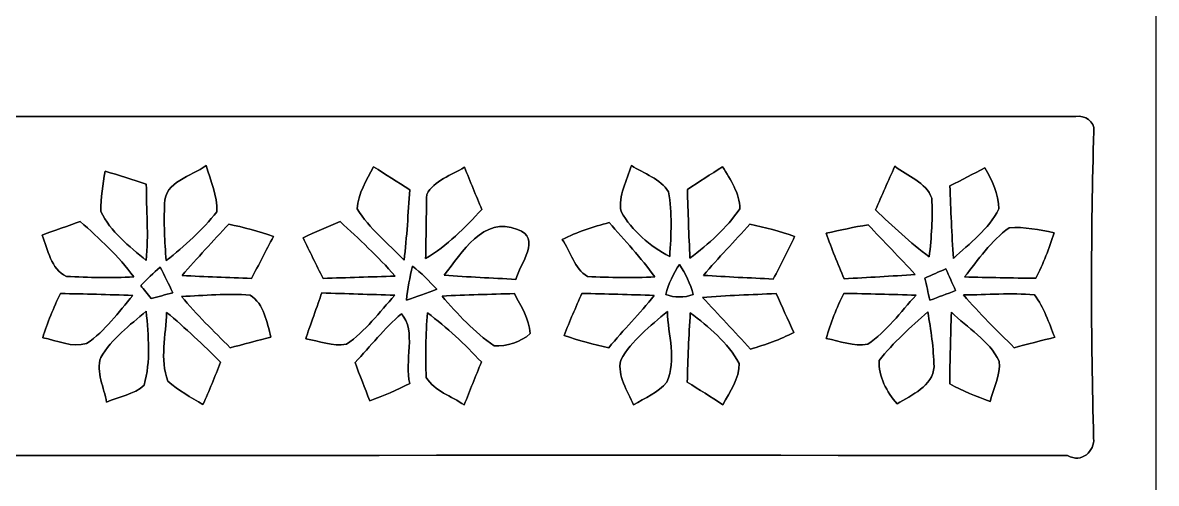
# Model space of a CAD drawing. Header units: centimetres. Extents: x -16.8 to 16.8, y -16.7 to 16.7.
# Drawn here: x 6.88 to 16.77, y -9.5 to -5.48 of the extents above; entities that cross this region are included whole.
import ezdxf

# ---------------------------------------------------------------- set-up
doc = ezdxf.new("R2010")
doc.units = ezdxf.units.CM
doc.header["$MEASUREMENT"] = 0
doc.layers.add('Layer 1', color=7, linetype='Continuous')

msp = doc.modelspace()

# ---------------------------------------------------------------- linework, layer by layer
at = {"layer": 'Layer 1', "color": 7}
for points, knots in [([(-16.77458, 16.66875), (-16.77458, 16.66875), (16.77458, 16.66875), (16.77458, 16.66875), (16.77458, 16.66875), (16.77458, 16.66875), (16.77458, -16.66875), (16.77458, -16.66875), (16.77458, -16.66875), (16.77458, -16.66875), (-16.77458, -16.66875), (-16.77458, -16.66875), (-16.77458, -16.66875), (-16.77458, -16.66875), (-16.77458, 16.66875), (-16.77458, 16.66875), (-16.77458, 16.66875), (-16.77458, 16.66875), (-16.77458, 16.66875), (-16.77458, 16.66875)], [0, 0, 0, 0, 0.1666667, 0.1666667, 0.1666667, 0.1666667, 0.3333333, 0.3333333, 0.3333333, 0.3333333, 0.5, 0.5, 0.5, 0.5, 0.6666667, 0.6666667, 0.6666667, 0.6666667, 1, 1, 1, 1]), ([(-16.06091, -6.30837), (-16.07361, -7.2898), (-16.07714, -8.27123), (-16.05774, -9.25266), (-16.05774, -9.25266), (-5.37175, -9.27029), (5.3146, -9.25618), (16.00024, -9.25971), (16.00024, -9.25971), (16.12406, -9.33309), (16.23766, -9.2202), (16.22707, -9.11049), (16.22707, -9.11049), (16.20273, -8.21549), (16.20273, -7.31979), (16.22884, -6.42479), (16.22884, -6.42479), (16.23766, -6.33765), (16.14911, -6.28615), (16.0715, -6.29708), (16.0715, -6.29708), (9.07415, -6.29708), (2.07645, -6.29708), (-4.92125, -6.29708), (-4.92125, -6.29708), (-8.63459, -6.30449), (-12.34793, -6.28191), (-16.06091, -6.30837)], [0, 0, 0, 0, 0.125, 0.125, 0.125, 0.125, 0.25, 0.25, 0.25, 0.25, 0.375, 0.375, 0.375, 0.375, 0.5, 0.5, 0.5, 0.5, 0.625, 0.625, 0.625, 0.625, 0.75, 0.75, 0.75, 0.75, 1, 1, 1, 1]), ([(8.11636, -7.06014), (8.11706, -6.86717), (8.34778, -6.81849), (8.48042, -6.72712), (8.48042, -6.72712), (8.51817, -6.85906), (8.57638, -6.99064), (8.57391, -7.13034), (8.57391, -7.13034), (8.44409, -7.28909), (8.29381, -7.43091), (8.13153, -7.55615), (8.13153, -7.55615), (8.11424, -7.3914), (8.11036, -7.22524), (8.11636, -7.06014)], [0, 0, 0, 0, 0.2, 0.2, 0.2, 0.2, 0.4, 0.4, 0.4, 0.4, 0.6, 0.6, 0.6, 0.6, 1, 1, 1, 1]), ([(12.192, -6.72606), (12.30171, -6.79697), (12.44424, -6.84213), (12.51656, -6.95537), (12.51656, -6.95537), (12.5476, -7.13952), (12.54019, -7.33284), (12.52643, -7.52016), (12.52643, -7.52016), (12.35181, -7.43479), (12.19906, -7.2965), (12.10134, -7.12893), (12.10134, -7.12893), (12.07523, -6.98994), (12.15319, -6.85624), (12.192, -6.72606)], [0, 0, 0, 0, 0.2, 0.2, 0.2, 0.2, 0.4, 0.4, 0.4, 0.4, 0.6, 0.6, 0.6, 0.6, 1, 1, 1, 1]), ([(7.59672, -6.77616), (7.71737, -6.80967), (7.83837, -6.84918), (7.95726, -6.88975), (7.95726, -6.88975), (7.9569, -7.11094), (7.97842, -7.3339), (7.95655, -7.55509), (7.95655, -7.55509), (7.80768, -7.43162), (7.64364, -7.30603), (7.56073, -7.12682), (7.56073, -7.12682), (7.55826, -7.00828), (7.57731, -6.89222), (7.59672, -6.77616)], [0, 0, 0, 0, 0.2, 0.2, 0.2, 0.2, 0.4, 0.4, 0.4, 0.4, 0.6, 0.6, 0.6, 0.6, 1, 1, 1, 1]), ([(9.7977, -7.10494), (9.80687, -6.97089), (9.87813, -6.852), (9.94163, -6.737), (9.94163, -6.737), (10.04605, -6.80367), (10.15118, -6.87035), (10.25631, -6.93737), (10.25631, -6.93737), (10.2429, -7.14269), (10.23232, -7.34942), (10.20727, -7.55438), (10.20727, -7.55438), (10.06934, -7.40657), (9.90424, -7.2771), (9.7977, -7.10494)], [0, 0, 0, 0, 0.2, 0.2, 0.2, 0.2, 0.4, 0.4, 0.4, 0.4, 0.6, 0.6, 0.6, 0.6, 1, 1, 1, 1]), ([(10.40483, -6.97971), (10.4708, -6.85412), (10.61967, -6.81073), (10.73432, -6.74158), (10.73432, -6.74158), (10.78512, -6.86435), (10.83522, -6.98782), (10.88566, -7.11094), (10.88566, -7.11094), (10.73679, -7.26863), (10.58545, -7.42985), (10.39566, -7.53851), (10.39566, -7.53851), (10.39812, -7.39881), (10.40271, -7.11941), (10.40483, -6.97971)], [0, 0, 0, 0, 0.2, 0.2, 0.2, 0.2, 0.4, 0.4, 0.4, 0.4, 0.6, 0.6, 0.6, 0.6, 1, 1, 1, 1]), ([(12.68095, -6.93491), (12.78255, -6.86894), (12.88486, -6.80297), (12.98716, -6.737), (12.98716, -6.737), (13.05701, -6.84883), (13.1378, -6.96736), (13.13886, -7.10459), (13.13886, -7.10459), (13.02244, -7.27322), (12.86651, -7.41221), (12.70282, -7.53463), (12.70282, -7.53463), (12.69365, -7.3346), (12.68624, -7.13458), (12.68095, -6.93491)], [0, 0, 0, 0, 0.2, 0.2, 0.2, 0.2, 0.4, 0.4, 0.4, 0.4, 0.6, 0.6, 0.6, 0.6, 1, 1, 1, 1]), ([(14.49176, -6.73276), (14.599, -6.82131), (14.76763, -6.86964), (14.81349, -7.01252), (14.81349, -7.01252), (14.8269, -7.18256), (14.80926, -7.35542), (14.79268, -7.5251), (14.79268, -7.5251), (14.62511, -7.40128), (14.47341, -7.2584), (14.32384, -7.11447), (14.32384, -7.11447), (14.37852, -6.98676), (14.43426, -6.85906), (14.49176, -6.73276)], [0, 0, 0, 0, 0.2, 0.2, 0.2, 0.2, 0.4, 0.4, 0.4, 0.4, 0.6, 0.6, 0.6, 0.6, 1, 1, 1, 1]), ([(14.9733, -6.90316), (15.07525, -6.85236), (15.17615, -6.79909), (15.27704, -6.74546), (15.27704, -6.74546), (15.34089, -6.85624), (15.39769, -6.97336), (15.39875, -7.106), (15.39875, -7.106), (15.31302, -7.28416), (15.14334, -7.40516), (15.00293, -7.53851), (15.00293, -7.53851), (14.98917, -7.32649), (14.98, -7.11482), (14.9733, -6.90316)], [0, 0, 0, 0, 0.2, 0.2, 0.2, 0.2, 0.4, 0.4, 0.4, 0.4, 0.6, 0.6, 0.6, 0.6, 1, 1, 1, 1]), ([(7.38082, -7.21572), (7.54697, -7.36494), (7.71772, -7.51522), (7.84719, -7.69973), (7.84719, -7.69973), (7.65034, -7.70819), (7.45455, -7.70643), (7.25911, -7.69479), (7.25911, -7.69479), (7.12258, -7.63058), (7.09789, -7.46054), (7.04885, -7.33354), (7.04885, -7.33354), (7.13211, -7.30391), (7.29791, -7.24535), (7.38082, -7.21572)], [0, 0, 0, 0, 0.2, 0.2, 0.2, 0.2, 0.4, 0.4, 0.4, 0.4, 0.6, 0.6, 0.6, 0.6, 1, 1, 1, 1]), ([(9.32603, -7.35683), (9.43292, -7.30885), (9.54052, -7.26299), (9.64812, -7.21536), (9.64812, -7.21536), (9.81428, -7.36776), (9.98008, -7.52228), (10.12966, -7.69197), (10.12966, -7.69197), (9.91941, -7.69973), (9.70986, -7.70643), (9.50031, -7.71278), (9.50031, -7.71278), (9.44033, -7.59389), (9.38212, -7.47642), (9.32603, -7.35683)], [0, 0, 0, 0, 0.2, 0.2, 0.2, 0.2, 0.4, 0.4, 0.4, 0.4, 0.6, 0.6, 0.6, 0.6, 1, 1, 1, 1]), ([(10.55829, -7.68562), (10.71316, -7.48806), (10.89695, -7.16245), (11.19717, -7.28662), (11.19717, -7.28662), (11.41554, -7.35259), (11.21763, -7.58896), (11.18341, -7.72089), (11.18341, -7.72089), (10.97421, -7.70961), (10.76607, -7.69973), (10.55829, -7.68562)], [0, 0, 0, 0, 0.25, 0.25, 0.25, 0.25, 0.5, 0.5, 0.5, 0.5, 1, 1, 1, 1]), ([(8.67622, -7.23829), (8.80745, -7.26616), (8.93904, -7.30038), (9.06604, -7.34589), (9.06604, -7.34589), (9.0043, -7.46972), (8.93904, -7.59143), (8.87448, -7.71349), (8.87448, -7.71349), (8.67198, -7.70537), (8.47055, -7.69832), (8.26946, -7.68703), (8.26946, -7.68703), (8.4014, -7.53392), (8.53969, -7.38717), (8.67622, -7.23829)], [0, 0, 0, 0, 0.2, 0.2, 0.2, 0.2, 0.4, 0.4, 0.4, 0.4, 0.6, 0.6, 0.6, 0.6, 1, 1, 1, 1]), ([(11.5884, -7.3727), (11.71787, -7.30638), (11.85651, -7.26193), (11.99727, -7.22524), (11.99727, -7.22524), (12.13238, -7.38152), (12.27631, -7.53181), (12.39767, -7.69973), (12.39767, -7.69973), (12.20082, -7.70819), (12.00467, -7.70678), (11.80959, -7.69585), (11.80959, -7.69585), (11.69035, -7.63094), (11.66319, -7.47536), (11.5884, -7.3727)], [0, 0, 0, 0, 0.2, 0.2, 0.2, 0.2, 0.4, 0.4, 0.4, 0.4, 0.6, 0.6, 0.6, 0.6, 1, 1, 1, 1]), ([(13.22705, -7.23829), (13.35864, -7.26652), (13.49022, -7.30074), (13.61722, -7.34589), (13.61722, -7.34589), (13.55831, -7.47183), (13.49304, -7.59389), (13.43096, -7.71807), (13.43096, -7.71807), (13.2267, -7.70819), (13.0235, -7.69937), (12.82065, -7.68632), (12.82065, -7.68632), (12.95224, -7.53357), (13.09088, -7.38717), (13.22705, -7.23829)], [0, 0, 0, 0, 0.2, 0.2, 0.2, 0.2, 0.4, 0.4, 0.4, 0.4, 0.6, 0.6, 0.6, 0.6, 1, 1, 1, 1]), ([(13.89345, -7.31732), (14.0148, -7.2898), (14.13545, -7.26511), (14.25822, -7.24394), (14.25822, -7.24394), (14.39439, -7.38928), (14.53444, -7.53181), (14.66991, -7.67821), (14.66991, -7.67821), (14.46283, -7.69373), (14.25575, -7.70467), (14.04937, -7.7156), (14.04937, -7.7156), (13.99258, -7.58402), (13.93825, -7.45243), (13.89345, -7.31732)], [0, 0, 0, 0, 0.2, 0.2, 0.2, 0.2, 0.4, 0.4, 0.4, 0.4, 0.6, 0.6, 0.6, 0.6, 1, 1, 1, 1]), ([(15.48871, -7.2704), (15.62171, -7.26052), (15.75329, -7.28662), (15.88241, -7.31414), (15.88241, -7.31414), (15.84113, -7.45102), (15.78716, -7.58402), (15.72366, -7.71208), (15.72366, -7.71208), (15.51481, -7.70819), (15.30738, -7.70502), (15.09995, -7.70008), (15.09995, -7.70008), (15.2206, -7.5498), (15.33137, -7.38434), (15.48871, -7.2704)], [0, 0, 0, 0, 0.2, 0.2, 0.2, 0.2, 0.4, 0.4, 0.4, 0.4, 0.6, 0.6, 0.6, 0.6, 1, 1, 1, 1]), ([(7.90822, -7.77346), (7.96396, -7.71984), (8.02005, -7.66657), (8.07685, -7.61436), (8.07685, -7.61436), (8.11636, -7.68738), (8.15305, -7.76252), (8.18762, -7.83872), (8.18762, -7.83872), (8.12447, -7.8553), (8.06168, -7.87259), (7.99888, -7.88952), (7.99888, -7.88952), (7.96854, -7.85036), (7.93821, -7.81191), (7.90822, -7.77346)], [0, 0, 0, 0, 0.2, 0.2, 0.2, 0.2, 0.4, 0.4, 0.4, 0.4, 0.6, 0.6, 0.6, 0.6, 1, 1, 1, 1]), ([(10.28206, -7.60483), (10.35685, -7.66692), (10.42705, -7.7343), (10.49196, -7.80697), (10.49196, -7.80697), (10.40553, -7.84225), (10.31769, -7.87365), (10.22879, -7.90187), (10.22879, -7.90187), (10.23832, -7.80168), (10.25666, -7.70255), (10.28206, -7.60483)], [0, 0, 0, 0, 0.25, 0.25, 0.25, 0.25, 0.5, 0.5, 0.5, 0.5, 1, 1, 1, 1]), ([(12.49186, -7.85424), (12.51338, -7.75864), (12.56101, -7.67256), (12.61181, -7.59001), (12.61181, -7.59001), (12.66225, -7.67256), (12.70988, -7.75864), (12.73175, -7.85424), (12.73175, -7.85424), (12.65379, -7.88211), (12.56912, -7.88211), (12.49186, -7.85424)], [0, 0, 0, 0, 0.25, 0.25, 0.25, 0.25, 0.5, 0.5, 0.5, 0.5, 1, 1, 1, 1]), ([(14.75493, -7.71031), (14.8149, -7.68279), (14.87558, -7.65563), (14.93696, -7.62952), (14.93696, -7.62952), (14.96554, -7.69232), (14.99376, -7.75511), (15.02198, -7.81861), (15.02198, -7.81861), (14.9479, -7.84825), (14.87311, -7.87612), (14.79832, -7.90293), (14.79832, -7.90293), (14.78245, -7.83872), (14.76834, -7.77416), (14.75493, -7.71031)], [0, 0, 0, 0, 0.2, 0.2, 0.2, 0.2, 0.4, 0.4, 0.4, 0.4, 0.6, 0.6, 0.6, 0.6, 1, 1, 1, 1]), ([(7.20796, -7.84472), (7.41786, -7.84895), (7.62811, -7.85354), (7.83872, -7.86165), (7.83872, -7.86165), (7.71207, -8.007), (7.60024, -8.17527), (7.43585, -8.28075), (7.43585, -8.28075), (7.30956, -8.32203), (7.17797, -8.25324), (7.05309, -8.23242), (7.05309, -8.23242), (7.0933, -8.09872), (7.14657, -7.9696), (7.20796, -7.84472)], [0, 0, 0, 0, 0.2, 0.2, 0.2, 0.2, 0.4, 0.4, 0.4, 0.4, 0.6, 0.6, 0.6, 0.6, 1, 1, 1, 1]), ([(8.26452, -7.87082), (8.46314, -7.86165), (8.66352, -7.84296), (8.86354, -7.85918), (8.86354, -7.85918), (8.98666, -7.93574), (9.00853, -8.0966), (9.04522, -8.22607), (9.04522, -8.22607), (8.95632, -8.24936), (8.77887, -8.29557), (8.68997, -8.31885), (8.68997, -8.31885), (8.54428, -8.1728), (8.39541, -8.02993), (8.26452, -7.87082)], [0, 0, 0, 0, 0.2, 0.2, 0.2, 0.2, 0.4, 0.4, 0.4, 0.4, 0.6, 0.6, 0.6, 0.6, 1, 1, 1, 1]), ([(9.48831, -7.84013), (9.70033, -7.84648), (9.91306, -7.85248), (10.12613, -7.86024), (10.12613, -7.86024), (9.99067, -8.00664), (9.87107, -8.17633), (9.70421, -8.28887), (9.70421, -8.28887), (9.58391, -8.30897), (9.46503, -8.2617), (9.34861, -8.23983), (9.34861, -8.23983), (9.38354, -8.13964), (9.45339, -7.93997), (9.48831, -7.84013)], [0, 0, 0, 0, 0.2, 0.2, 0.2, 0.2, 0.4, 0.4, 0.4, 0.4, 0.6, 0.6, 0.6, 0.6, 1, 1, 1, 1]), ([(10.53888, -7.86694), (10.74879, -7.85742), (10.9601, -7.85107), (11.17106, -7.84542), (11.17106, -7.84542), (11.22856, -7.9562), (11.30124, -8.06697), (11.30829, -8.19573), (11.30829, -8.19573), (11.22362, -8.27123), (11.10615, -8.30897), (10.99361, -8.30298), (10.99361, -8.30298), (10.82075, -8.18233), (10.67506, -8.0264), (10.53888, -7.86694)], [0, 0, 0, 0, 0.2, 0.2, 0.2, 0.2, 0.4, 0.4, 0.4, 0.4, 0.6, 0.6, 0.6, 0.6, 1, 1, 1, 1]), ([(11.75949, -7.84366), (11.9694, -7.8486), (12.18001, -7.85389), (12.39061, -7.86201), (12.39061, -7.86201), (12.26714, -8.02111), (12.12144, -8.16116), (11.9955, -8.31815), (11.9955, -8.31815), (11.86251, -8.28992), (11.73198, -8.25676), (11.60462, -8.21126), (11.60462, -8.21126), (11.65296, -8.08708), (11.70622, -7.96502), (11.75949, -7.84366)], [0, 0, 0, 0, 0.2, 0.2, 0.2, 0.2, 0.4, 0.4, 0.4, 0.4, 0.6, 0.6, 0.6, 0.6, 1, 1, 1, 1]), ([(12.81183, -7.87823), (13.02561, -7.86306), (13.24046, -7.85354), (13.45565, -7.84578), (13.45565, -7.84578), (13.50645, -7.95902), (13.55866, -8.07156), (13.60981, -8.18515), (13.60981, -8.18515), (13.48987, -8.24689), (13.36216, -8.29239), (13.23305, -8.33049), (13.23305, -8.33049), (13.09405, -8.17774), (12.95082, -8.02993), (12.81183, -7.87823)], [0, 0, 0, 0, 0.2, 0.2, 0.2, 0.2, 0.4, 0.4, 0.4, 0.4, 0.6, 0.6, 0.6, 0.6, 1, 1, 1, 1]), ([(14.04585, -7.84331), (14.25575, -7.84754), (14.46636, -7.85248), (14.67697, -7.85989), (14.67697, -7.85989), (14.5415, -8.00664), (14.42191, -8.17633), (14.25504, -8.28887), (14.25504, -8.28887), (14.13263, -8.30933), (14.01163, -8.26064), (13.89309, -8.23807), (13.89309, -8.23807), (13.93155, -8.10154), (13.98376, -7.97031), (14.04585, -7.84331)], [0, 0, 0, 0, 0.2, 0.2, 0.2, 0.2, 0.4, 0.4, 0.4, 0.4, 0.6, 0.6, 0.6, 0.6, 1, 1, 1, 1]), ([(15.09183, -7.85707), (15.2968, -7.85601), (15.50423, -7.83661), (15.7099, -7.85742), (15.7099, -7.85742), (15.79457, -7.96537), (15.83619, -8.10048), (15.8877, -8.22713), (15.8877, -8.22713), (15.79915, -8.24971), (15.62276, -8.29522), (15.53457, -8.31815), (15.53457, -8.31815), (15.38287, -8.16786), (15.22906, -8.0204), (15.09183, -7.85707)], [0, 0, 0, 0, 0.2, 0.2, 0.2, 0.2, 0.4, 0.4, 0.4, 0.4, 0.6, 0.6, 0.6, 0.6, 1, 1, 1, 1]), ([(7.55897, -8.40387), (7.65704, -8.24089), (7.81156, -8.12024), (7.9562, -7.99994), (7.9562, -7.99994), (7.9756, -8.21373), (7.99782, -8.43668), (7.93821, -8.64588), (7.93821, -8.64588), (7.8486, -8.72913), (7.71772, -8.74818), (7.61012, -8.79475), (7.61012, -8.79475), (7.58825, -8.6674), (7.51734, -8.53334), (7.55897, -8.40387)], [0, 0, 0, 0, 0.2, 0.2, 0.2, 0.2, 0.4, 0.4, 0.4, 0.4, 0.6, 0.6, 0.6, 0.6, 1, 1, 1, 1]), ([(8.134, -8.00947), (8.29769, -8.1467), (8.45432, -8.29381), (8.60531, -8.4455), (8.60531, -8.4455), (8.55698, -8.57038), (8.50724, -8.69491), (8.45044, -8.81627), (8.45044, -8.81627), (8.34743, -8.74959), (8.23454, -8.69491), (8.14634, -8.61025), (8.14634, -8.61025), (8.07191, -8.41975), (8.12871, -8.20808), (8.134, -8.00947)], [0, 0, 0, 0, 0.2, 0.2, 0.2, 0.2, 0.4, 0.4, 0.4, 0.4, 0.6, 0.6, 0.6, 0.6, 1, 1, 1, 1]), ([(10.41047, -8.01405), (10.58227, -8.13999), (10.73679, -8.28816), (10.88319, -8.44338), (10.88319, -8.44338), (10.83063, -8.56756), (10.78195, -8.6935), (10.73256, -8.81909), (10.73256, -8.81909), (10.62143, -8.74148), (10.47432, -8.69774), (10.40059, -8.5792), (10.40059, -8.5792), (10.39354, -8.39011), (10.39707, -8.20208), (10.41047, -8.01405)], [0, 0, 0, 0, 0.2, 0.2, 0.2, 0.2, 0.4, 0.4, 0.4, 0.4, 0.6, 0.6, 0.6, 0.6, 1, 1, 1, 1]), ([(12.09851, -8.42751), (12.19376, -8.25359), (12.3571, -8.12906), (12.50597, -8.00241), (12.50597, -8.00241), (12.51162, -8.20491), (12.58958, -8.42645), (12.50033, -8.61871), (12.50033, -8.61871), (12.42695, -8.71185), (12.30877, -8.75594), (12.2114, -8.81909), (12.2114, -8.81909), (12.15778, -8.69632), (12.06782, -8.56615), (12.09851, -8.42751)], [0, 0, 0, 0, 0.2, 0.2, 0.2, 0.2, 0.4, 0.4, 0.4, 0.4, 0.6, 0.6, 0.6, 0.6, 1, 1, 1, 1]), ([(12.70635, -8.01264), (12.86863, -8.13611), (13.03302, -8.27476), (13.13286, -8.45538), (13.13286, -8.45538), (13.13462, -8.58873), (13.05172, -8.70409), (12.98963, -8.81662), (12.98963, -8.81662), (12.88768, -8.74854), (12.78361, -8.68398), (12.67919, -8.62048), (12.67919, -8.62048), (12.68554, -8.41728), (12.69294, -8.21478), (12.70635, -8.01264)], [0, 0, 0, 0, 0.2, 0.2, 0.2, 0.2, 0.4, 0.4, 0.4, 0.4, 0.6, 0.6, 0.6, 0.6, 1, 1, 1, 1]), ([(14.35382, -8.42892), (14.48117, -8.2744), (14.62864, -8.13752), (14.77962, -8.00594), (14.77962, -8.00594), (14.8082, -8.16398), (14.82972, -8.32273), (14.83395, -8.48466), (14.83395, -8.48466), (14.82478, -8.65752), (14.6364, -8.72949), (14.51116, -8.80992), (14.51116, -8.80992), (14.42014, -8.7062), (14.35029, -8.56897), (14.35382, -8.42892)], [0, 0, 0, 0, 0.2, 0.2, 0.2, 0.2, 0.4, 0.4, 0.4, 0.4, 0.6, 0.6, 0.6, 0.6, 1, 1, 1, 1]), ([(14.98529, -8.00806), (15.12605, -8.14529), (15.31549, -8.25465), (15.40334, -8.43668), (15.40334, -8.43668), (15.41357, -8.55768), (15.35254, -8.67269), (15.32326, -8.78805), (15.32326, -8.78805), (15.20155, -8.74642), (15.08407, -8.69421), (14.97048, -8.63494), (14.97048, -8.63494), (14.97401, -8.42539), (14.97824, -8.21655), (14.98529, -8.00806)], [0, 0, 0, 0, 0.2, 0.2, 0.2, 0.2, 0.4, 0.4, 0.4, 0.4, 0.6, 0.6, 0.6, 0.6, 1, 1, 1, 1]), ([(9.779, -8.44762), (9.91411, -8.30615), (10.03547, -8.15022), (10.18364, -8.02146), (10.18364, -8.02146), (10.32087, -8.16716), (10.2041, -8.44621), (10.25842, -8.63071), (10.25842, -8.63071), (10.14377, -8.68645), (10.02771, -8.73936), (9.90847, -8.78381), (9.90847, -8.78381), (9.86472, -8.67163), (9.82098, -8.5598), (9.779, -8.44762)], [0, 0, 0, 0, 0.2, 0.2, 0.2, 0.2, 0.4, 0.4, 0.4, 0.4, 0.6, 0.6, 0.6, 0.6, 1, 1, 1, 1])]:
    msp.add_open_spline(points, degree=3, knots=knots, dxfattribs=at)
at = {"layer": 'Layer 1', "color": 250}
for points, knots in [([(-16.06091, -6.30837), (-12.34793, -6.28191), (-8.63459, -6.30449), (-4.92125, -6.29708), (-4.92125, -6.29708), (2.07645, -6.29708), (9.07415, -6.29708), (16.0715, -6.29708), (16.0715, -6.29708), (16.14911, -6.28615), (16.23766, -6.33765), (16.22884, -6.42479), (16.22884, -6.42479), (16.20273, -7.31979), (16.20273, -8.21549), (16.22707, -9.11049), (16.22707, -9.11049), (16.23766, -9.2202), (16.12406, -9.33309), (16.00024, -9.25971), (16.00024, -9.25971), (5.3146, -9.25618), (-5.37175, -9.27029), (-16.05774, -9.25266), (-16.05774, -9.25266), (-16.07714, -8.27123), (-16.07361, -7.2898), (-16.06091, -6.30837), (-16.06091, -6.30837), (-16.06091, -6.30837), (-16.06091, -6.30837), (-16.06091, -6.30837)], [0, 0, 0, 0, 0.1111111, 0.1111111, 0.1111111, 0.1111111, 0.2222222, 0.2222222, 0.2222222, 0.2222222, 0.3333333, 0.3333333, 0.3333333, 0.3333333, 0.4444444, 0.4444444, 0.4444444, 0.4444444, 0.5555556, 0.5555556, 0.5555556, 0.5555556, 0.6666667, 0.6666667, 0.6666667, 0.6666667, 0.7777778, 0.7777778, 0.7777778, 0.7777778, 1, 1, 1, 1]), ([(8.11636, -7.06014), (8.11036, -7.22524), (8.11424, -7.3914), (8.13153, -7.55615), (8.13153, -7.55615), (8.29381, -7.43091), (8.44409, -7.28909), (8.57391, -7.13034), (8.57391, -7.13034), (8.57638, -6.99064), (8.51817, -6.85906), (8.48042, -6.72712), (8.48042, -6.72712), (8.34778, -6.81849), (8.11706, -6.86717), (8.11636, -7.06014), (8.11636, -7.06014), (8.11636, -7.06014), (8.11636, -7.06014), (8.11636, -7.06014)], [0, 0, 0, 0, 0.1666667, 0.1666667, 0.1666667, 0.1666667, 0.3333333, 0.3333333, 0.3333333, 0.3333333, 0.5, 0.5, 0.5, 0.5, 0.6666667, 0.6666667, 0.6666667, 0.6666667, 1, 1, 1, 1]), ([(12.192, -6.72606), (12.15319, -6.85624), (12.07523, -6.98994), (12.10134, -7.12893), (12.10134, -7.12893), (12.19906, -7.2965), (12.35181, -7.43479), (12.52643, -7.52016), (12.52643, -7.52016), (12.54019, -7.33284), (12.5476, -7.13952), (12.51656, -6.95537), (12.51656, -6.95537), (12.44424, -6.84213), (12.30171, -6.79697), (12.192, -6.72606), (12.192, -6.72606), (12.192, -6.72606), (12.192, -6.72606), (12.192, -6.72606)], [0, 0, 0, 0, 0.1666667, 0.1666667, 0.1666667, 0.1666667, 0.3333333, 0.3333333, 0.3333333, 0.3333333, 0.5, 0.5, 0.5, 0.5, 0.6666667, 0.6666667, 0.6666667, 0.6666667, 1, 1, 1, 1]), ([(7.59672, -6.77616), (7.57731, -6.89222), (7.55826, -7.00828), (7.56073, -7.12682), (7.56073, -7.12682), (7.64364, -7.30603), (7.80768, -7.43162), (7.95655, -7.55509), (7.95655, -7.55509), (7.97842, -7.3339), (7.9569, -7.11094), (7.95726, -6.88975), (7.95726, -6.88975), (7.83837, -6.84918), (7.71737, -6.80967), (7.59672, -6.77616), (7.59672, -6.77616), (7.59672, -6.77616), (7.59672, -6.77616), (7.59672, -6.77616)], [0, 0, 0, 0, 0.1666667, 0.1666667, 0.1666667, 0.1666667, 0.3333333, 0.3333333, 0.3333333, 0.3333333, 0.5, 0.5, 0.5, 0.5, 0.6666667, 0.6666667, 0.6666667, 0.6666667, 1, 1, 1, 1]), ([(9.7977, -7.10494), (9.90424, -7.2771), (10.06934, -7.40657), (10.20727, -7.55438), (10.20727, -7.55438), (10.23232, -7.34942), (10.2429, -7.14269), (10.25631, -6.93737), (10.25631, -6.93737), (10.15118, -6.87035), (10.04605, -6.80367), (9.94163, -6.737), (9.94163, -6.737), (9.87813, -6.852), (9.80687, -6.97089), (9.7977, -7.10494), (9.7977, -7.10494), (9.7977, -7.10494), (9.7977, -7.10494), (9.7977, -7.10494)], [0, 0, 0, 0, 0.1666667, 0.1666667, 0.1666667, 0.1666667, 0.3333333, 0.3333333, 0.3333333, 0.3333333, 0.5, 0.5, 0.5, 0.5, 0.6666667, 0.6666667, 0.6666667, 0.6666667, 1, 1, 1, 1]), ([(10.40483, -6.97971), (10.40271, -7.11941), (10.39812, -7.39881), (10.39566, -7.53851), (10.39566, -7.53851), (10.58545, -7.42985), (10.73679, -7.26863), (10.88566, -7.11094), (10.88566, -7.11094), (10.83522, -6.98782), (10.78512, -6.86435), (10.73432, -6.74158), (10.73432, -6.74158), (10.61967, -6.81073), (10.4708, -6.85412), (10.40483, -6.97971), (10.40483, -6.97971), (10.40483, -6.97971), (10.40483, -6.97971), (10.40483, -6.97971)], [0, 0, 0, 0, 0.1666667, 0.1666667, 0.1666667, 0.1666667, 0.3333333, 0.3333333, 0.3333333, 0.3333333, 0.5, 0.5, 0.5, 0.5, 0.6666667, 0.6666667, 0.6666667, 0.6666667, 1, 1, 1, 1]), ([(12.68095, -6.93491), (12.68624, -7.13458), (12.69365, -7.3346), (12.70282, -7.53463), (12.70282, -7.53463), (12.86651, -7.41221), (13.02244, -7.27322), (13.13886, -7.10459), (13.13886, -7.10459), (13.1378, -6.96736), (13.05701, -6.84883), (12.98716, -6.737), (12.98716, -6.737), (12.88486, -6.80297), (12.78255, -6.86894), (12.68095, -6.93491), (12.68095, -6.93491), (12.68095, -6.93491), (12.68095, -6.93491), (12.68095, -6.93491)], [0, 0, 0, 0, 0.1666667, 0.1666667, 0.1666667, 0.1666667, 0.3333333, 0.3333333, 0.3333333, 0.3333333, 0.5, 0.5, 0.5, 0.5, 0.6666667, 0.6666667, 0.6666667, 0.6666667, 1, 1, 1, 1]), ([(14.49176, -6.73276), (14.43426, -6.85906), (14.37852, -6.98676), (14.32384, -7.11447), (14.32384, -7.11447), (14.47341, -7.2584), (14.62511, -7.40128), (14.79268, -7.5251), (14.79268, -7.5251), (14.80926, -7.35542), (14.8269, -7.18256), (14.81349, -7.01252), (14.81349, -7.01252), (14.76763, -6.86964), (14.599, -6.82131), (14.49176, -6.73276), (14.49176, -6.73276), (14.49176, -6.73276), (14.49176, -6.73276), (14.49176, -6.73276)], [0, 0, 0, 0, 0.1666667, 0.1666667, 0.1666667, 0.1666667, 0.3333333, 0.3333333, 0.3333333, 0.3333333, 0.5, 0.5, 0.5, 0.5, 0.6666667, 0.6666667, 0.6666667, 0.6666667, 1, 1, 1, 1]), ([(14.9733, -6.90316), (14.98, -7.11482), (14.98917, -7.32649), (15.00293, -7.53851), (15.00293, -7.53851), (15.14334, -7.40516), (15.31302, -7.28416), (15.39875, -7.106), (15.39875, -7.106), (15.39769, -6.97336), (15.34089, -6.85624), (15.27704, -6.74546), (15.27704, -6.74546), (15.17615, -6.79909), (15.07525, -6.85236), (14.9733, -6.90316), (14.9733, -6.90316), (14.9733, -6.90316), (14.9733, -6.90316), (14.9733, -6.90316)], [0, 0, 0, 0, 0.1666667, 0.1666667, 0.1666667, 0.1666667, 0.3333333, 0.3333333, 0.3333333, 0.3333333, 0.5, 0.5, 0.5, 0.5, 0.6666667, 0.6666667, 0.6666667, 0.6666667, 1, 1, 1, 1]), ([(7.38082, -7.21572), (7.29791, -7.24535), (7.13211, -7.30391), (7.04885, -7.33354), (7.04885, -7.33354), (7.09789, -7.46054), (7.12258, -7.63058), (7.25911, -7.69479), (7.25911, -7.69479), (7.45455, -7.70643), (7.65034, -7.70819), (7.84719, -7.69973), (7.84719, -7.69973), (7.71772, -7.51522), (7.54697, -7.36494), (7.38082, -7.21572), (7.38082, -7.21572), (7.38082, -7.21572), (7.38082, -7.21572), (7.38082, -7.21572)], [0, 0, 0, 0, 0.1666667, 0.1666667, 0.1666667, 0.1666667, 0.3333333, 0.3333333, 0.3333333, 0.3333333, 0.5, 0.5, 0.5, 0.5, 0.6666667, 0.6666667, 0.6666667, 0.6666667, 1, 1, 1, 1]), ([(9.32603, -7.35683), (9.38212, -7.47642), (9.44033, -7.59389), (9.50031, -7.71278), (9.50031, -7.71278), (9.70986, -7.70643), (9.91941, -7.69973), (10.12966, -7.69197), (10.12966, -7.69197), (9.98008, -7.52228), (9.81428, -7.36776), (9.64812, -7.21536), (9.64812, -7.21536), (9.54052, -7.26299), (9.43292, -7.30885), (9.32603, -7.35683), (9.32603, -7.35683), (9.32603, -7.35683), (9.32603, -7.35683), (9.32603, -7.35683)], [0, 0, 0, 0, 0.1666667, 0.1666667, 0.1666667, 0.1666667, 0.3333333, 0.3333333, 0.3333333, 0.3333333, 0.5, 0.5, 0.5, 0.5, 0.6666667, 0.6666667, 0.6666667, 0.6666667, 1, 1, 1, 1]), ([(10.55829, -7.68562), (10.76607, -7.69973), (10.97421, -7.70961), (11.18341, -7.72089), (11.18341, -7.72089), (11.21763, -7.58896), (11.41554, -7.35259), (11.19717, -7.28662), (11.19717, -7.28662), (10.89695, -7.16245), (10.71316, -7.48806), (10.55829, -7.68562), (10.55829, -7.68562), (10.55829, -7.68562), (10.55829, -7.68562), (10.55829, -7.68562)], [0, 0, 0, 0, 0.2, 0.2, 0.2, 0.2, 0.4, 0.4, 0.4, 0.4, 0.6, 0.6, 0.6, 0.6, 1, 1, 1, 1]), ([(8.67622, -7.23829), (8.53969, -7.38717), (8.4014, -7.53392), (8.26946, -7.68703), (8.26946, -7.68703), (8.47055, -7.69832), (8.67198, -7.70537), (8.87448, -7.71349), (8.87448, -7.71349), (8.93904, -7.59143), (9.0043, -7.46972), (9.06604, -7.34589), (9.06604, -7.34589), (8.93904, -7.30038), (8.80745, -7.26616), (8.67622, -7.23829), (8.67622, -7.23829), (8.67622, -7.23829), (8.67622, -7.23829), (8.67622, -7.23829)], [0, 0, 0, 0, 0.1666667, 0.1666667, 0.1666667, 0.1666667, 0.3333333, 0.3333333, 0.3333333, 0.3333333, 0.5, 0.5, 0.5, 0.5, 0.6666667, 0.6666667, 0.6666667, 0.6666667, 1, 1, 1, 1]), ([(11.5884, -7.3727), (11.66319, -7.47536), (11.69035, -7.63094), (11.80959, -7.69585), (11.80959, -7.69585), (12.00467, -7.70678), (12.20082, -7.70819), (12.39767, -7.69973), (12.39767, -7.69973), (12.27631, -7.53181), (12.13238, -7.38152), (11.99727, -7.22524), (11.99727, -7.22524), (11.85651, -7.26193), (11.71787, -7.30638), (11.5884, -7.3727), (11.5884, -7.3727), (11.5884, -7.3727), (11.5884, -7.3727), (11.5884, -7.3727)], [0, 0, 0, 0, 0.1666667, 0.1666667, 0.1666667, 0.1666667, 0.3333333, 0.3333333, 0.3333333, 0.3333333, 0.5, 0.5, 0.5, 0.5, 0.6666667, 0.6666667, 0.6666667, 0.6666667, 1, 1, 1, 1]), ([(13.22705, -7.23829), (13.09088, -7.38717), (12.95224, -7.53357), (12.82065, -7.68632), (12.82065, -7.68632), (13.0235, -7.69937), (13.2267, -7.70819), (13.43096, -7.71807), (13.43096, -7.71807), (13.49304, -7.59389), (13.55831, -7.47183), (13.61722, -7.34589), (13.61722, -7.34589), (13.49022, -7.30074), (13.35864, -7.26652), (13.22705, -7.23829), (13.22705, -7.23829), (13.22705, -7.23829), (13.22705, -7.23829), (13.22705, -7.23829)], [0, 0, 0, 0, 0.1666667, 0.1666667, 0.1666667, 0.1666667, 0.3333333, 0.3333333, 0.3333333, 0.3333333, 0.5, 0.5, 0.5, 0.5, 0.6666667, 0.6666667, 0.6666667, 0.6666667, 1, 1, 1, 1]), ([(13.89345, -7.31732), (13.93825, -7.45243), (13.99258, -7.58402), (14.04937, -7.7156), (14.04937, -7.7156), (14.25575, -7.70467), (14.46283, -7.69373), (14.66991, -7.67821), (14.66991, -7.67821), (14.53444, -7.53181), (14.39439, -7.38928), (14.25822, -7.24394), (14.25822, -7.24394), (14.13545, -7.26511), (14.0148, -7.2898), (13.89345, -7.31732), (13.89345, -7.31732), (13.89345, -7.31732), (13.89345, -7.31732), (13.89345, -7.31732)], [0, 0, 0, 0, 0.1666667, 0.1666667, 0.1666667, 0.1666667, 0.3333333, 0.3333333, 0.3333333, 0.3333333, 0.5, 0.5, 0.5, 0.5, 0.6666667, 0.6666667, 0.6666667, 0.6666667, 1, 1, 1, 1]), ([(15.48871, -7.2704), (15.33137, -7.38434), (15.2206, -7.5498), (15.09995, -7.70008), (15.09995, -7.70008), (15.30738, -7.70502), (15.51481, -7.70819), (15.72366, -7.71208), (15.72366, -7.71208), (15.78716, -7.58402), (15.84113, -7.45102), (15.88241, -7.31414), (15.88241, -7.31414), (15.75329, -7.28662), (15.62171, -7.26052), (15.48871, -7.2704), (15.48871, -7.2704), (15.48871, -7.2704), (15.48871, -7.2704), (15.48871, -7.2704)], [0, 0, 0, 0, 0.1666667, 0.1666667, 0.1666667, 0.1666667, 0.3333333, 0.3333333, 0.3333333, 0.3333333, 0.5, 0.5, 0.5, 0.5, 0.6666667, 0.6666667, 0.6666667, 0.6666667, 1, 1, 1, 1]), ([(7.90822, -7.77346), (7.93821, -7.81191), (7.96854, -7.85036), (7.99888, -7.88952), (7.99888, -7.88952), (8.06168, -7.87259), (8.12447, -7.8553), (8.18762, -7.83872), (8.18762, -7.83872), (8.15305, -7.76252), (8.11636, -7.68738), (8.07685, -7.61436), (8.07685, -7.61436), (8.02005, -7.66657), (7.96396, -7.71984), (7.90822, -7.77346), (7.90822, -7.77346), (7.90822, -7.77346), (7.90822, -7.77346), (7.90822, -7.77346)], [0, 0, 0, 0, 0.1666667, 0.1666667, 0.1666667, 0.1666667, 0.3333333, 0.3333333, 0.3333333, 0.3333333, 0.5, 0.5, 0.5, 0.5, 0.6666667, 0.6666667, 0.6666667, 0.6666667, 1, 1, 1, 1]), ([(10.28206, -7.60483), (10.25666, -7.70255), (10.23832, -7.80168), (10.22879, -7.90187), (10.22879, -7.90187), (10.31769, -7.87365), (10.40553, -7.84225), (10.49196, -7.80697), (10.49196, -7.80697), (10.42705, -7.7343), (10.35685, -7.66692), (10.28206, -7.60483), (10.28206, -7.60483), (10.28206, -7.60483), (10.28206, -7.60483), (10.28206, -7.60483)], [0, 0, 0, 0, 0.2, 0.2, 0.2, 0.2, 0.4, 0.4, 0.4, 0.4, 0.6, 0.6, 0.6, 0.6, 1, 1, 1, 1]), ([(12.49186, -7.85424), (12.56912, -7.88211), (12.65379, -7.88211), (12.73175, -7.85424), (12.73175, -7.85424), (12.70988, -7.75864), (12.66225, -7.67256), (12.61181, -7.59001), (12.61181, -7.59001), (12.56101, -7.67256), (12.51338, -7.75864), (12.49186, -7.85424), (12.49186, -7.85424), (12.49186, -7.85424), (12.49186, -7.85424), (12.49186, -7.85424)], [0, 0, 0, 0, 0.2, 0.2, 0.2, 0.2, 0.4, 0.4, 0.4, 0.4, 0.6, 0.6, 0.6, 0.6, 1, 1, 1, 1]), ([(14.75493, -7.71031), (14.76834, -7.77416), (14.78245, -7.83872), (14.79832, -7.90293), (14.79832, -7.90293), (14.87311, -7.87612), (14.9479, -7.84825), (15.02198, -7.81861), (15.02198, -7.81861), (14.99376, -7.75511), (14.96554, -7.69232), (14.93696, -7.62952), (14.93696, -7.62952), (14.87558, -7.65563), (14.8149, -7.68279), (14.75493, -7.71031), (14.75493, -7.71031), (14.75493, -7.71031), (14.75493, -7.71031), (14.75493, -7.71031)], [0, 0, 0, 0, 0.1666667, 0.1666667, 0.1666667, 0.1666667, 0.3333333, 0.3333333, 0.3333333, 0.3333333, 0.5, 0.5, 0.5, 0.5, 0.6666667, 0.6666667, 0.6666667, 0.6666667, 1, 1, 1, 1]), ([(7.20796, -7.84472), (7.14657, -7.9696), (7.0933, -8.09872), (7.05309, -8.23242), (7.05309, -8.23242), (7.17797, -8.25324), (7.30956, -8.32203), (7.43585, -8.28075), (7.43585, -8.28075), (7.60024, -8.17527), (7.71207, -8.007), (7.83872, -7.86165), (7.83872, -7.86165), (7.62811, -7.85354), (7.41786, -7.84895), (7.20796, -7.84472), (7.20796, -7.84472), (7.20796, -7.84472), (7.20796, -7.84472), (7.20796, -7.84472)], [0, 0, 0, 0, 0.1666667, 0.1666667, 0.1666667, 0.1666667, 0.3333333, 0.3333333, 0.3333333, 0.3333333, 0.5, 0.5, 0.5, 0.5, 0.6666667, 0.6666667, 0.6666667, 0.6666667, 1, 1, 1, 1]), ([(8.26452, -7.87082), (8.39541, -8.02993), (8.54428, -8.1728), (8.68997, -8.31885), (8.68997, -8.31885), (8.77887, -8.29557), (8.95632, -8.24936), (9.04522, -8.22607), (9.04522, -8.22607), (9.00853, -8.0966), (8.98666, -7.93574), (8.86354, -7.85918), (8.86354, -7.85918), (8.66352, -7.84296), (8.46314, -7.86165), (8.26452, -7.87082), (8.26452, -7.87082), (8.26452, -7.87082), (8.26452, -7.87082), (8.26452, -7.87082)], [0, 0, 0, 0, 0.1666667, 0.1666667, 0.1666667, 0.1666667, 0.3333333, 0.3333333, 0.3333333, 0.3333333, 0.5, 0.5, 0.5, 0.5, 0.6666667, 0.6666667, 0.6666667, 0.6666667, 1, 1, 1, 1]), ([(9.48831, -7.84013), (9.45339, -7.93997), (9.38354, -8.13964), (9.34861, -8.23983), (9.34861, -8.23983), (9.46503, -8.2617), (9.58391, -8.30897), (9.70421, -8.28887), (9.70421, -8.28887), (9.87107, -8.17633), (9.99067, -8.00664), (10.12613, -7.86024), (10.12613, -7.86024), (9.91306, -7.85248), (9.70033, -7.84648), (9.48831, -7.84013), (9.48831, -7.84013), (9.48831, -7.84013), (9.48831, -7.84013), (9.48831, -7.84013)], [0, 0, 0, 0, 0.1666667, 0.1666667, 0.1666667, 0.1666667, 0.3333333, 0.3333333, 0.3333333, 0.3333333, 0.5, 0.5, 0.5, 0.5, 0.6666667, 0.6666667, 0.6666667, 0.6666667, 1, 1, 1, 1]), ([(10.53888, -7.86694), (10.67506, -8.0264), (10.82075, -8.18233), (10.99361, -8.30298), (10.99361, -8.30298), (11.10615, -8.30897), (11.22362, -8.27123), (11.30829, -8.19573), (11.30829, -8.19573), (11.30124, -8.06697), (11.22856, -7.9562), (11.17106, -7.84542), (11.17106, -7.84542), (10.9601, -7.85107), (10.74879, -7.85742), (10.53888, -7.86694), (10.53888, -7.86694), (10.53888, -7.86694), (10.53888, -7.86694), (10.53888, -7.86694)], [0, 0, 0, 0, 0.1666667, 0.1666667, 0.1666667, 0.1666667, 0.3333333, 0.3333333, 0.3333333, 0.3333333, 0.5, 0.5, 0.5, 0.5, 0.6666667, 0.6666667, 0.6666667, 0.6666667, 1, 1, 1, 1]), ([(11.75949, -7.84366), (11.70622, -7.96502), (11.65296, -8.08708), (11.60462, -8.21126), (11.60462, -8.21126), (11.73198, -8.25676), (11.86251, -8.28992), (11.9955, -8.31815), (11.9955, -8.31815), (12.12144, -8.16116), (12.26714, -8.02111), (12.39061, -7.86201), (12.39061, -7.86201), (12.18001, -7.85389), (11.9694, -7.8486), (11.75949, -7.84366), (11.75949, -7.84366), (11.75949, -7.84366), (11.75949, -7.84366), (11.75949, -7.84366)], [0, 0, 0, 0, 0.1666667, 0.1666667, 0.1666667, 0.1666667, 0.3333333, 0.3333333, 0.3333333, 0.3333333, 0.5, 0.5, 0.5, 0.5, 0.6666667, 0.6666667, 0.6666667, 0.6666667, 1, 1, 1, 1]), ([(12.81183, -7.87823), (12.95082, -8.02993), (13.09405, -8.17774), (13.23305, -8.33049), (13.23305, -8.33049), (13.36216, -8.29239), (13.48987, -8.24689), (13.60981, -8.18515), (13.60981, -8.18515), (13.55866, -8.07156), (13.50645, -7.95902), (13.45565, -7.84578), (13.45565, -7.84578), (13.24046, -7.85354), (13.02561, -7.86306), (12.81183, -7.87823), (12.81183, -7.87823), (12.81183, -7.87823), (12.81183, -7.87823), (12.81183, -7.87823)], [0, 0, 0, 0, 0.1666667, 0.1666667, 0.1666667, 0.1666667, 0.3333333, 0.3333333, 0.3333333, 0.3333333, 0.5, 0.5, 0.5, 0.5, 0.6666667, 0.6666667, 0.6666667, 0.6666667, 1, 1, 1, 1]), ([(14.04585, -7.84331), (13.98376, -7.97031), (13.93155, -8.10154), (13.89309, -8.23807), (13.89309, -8.23807), (14.01163, -8.26064), (14.13263, -8.30933), (14.25504, -8.28887), (14.25504, -8.28887), (14.42191, -8.17633), (14.5415, -8.00664), (14.67697, -7.85989), (14.67697, -7.85989), (14.46636, -7.85248), (14.25575, -7.84754), (14.04585, -7.84331), (14.04585, -7.84331), (14.04585, -7.84331), (14.04585, -7.84331), (14.04585, -7.84331)], [0, 0, 0, 0, 0.1666667, 0.1666667, 0.1666667, 0.1666667, 0.3333333, 0.3333333, 0.3333333, 0.3333333, 0.5, 0.5, 0.5, 0.5, 0.6666667, 0.6666667, 0.6666667, 0.6666667, 1, 1, 1, 1]), ([(15.09183, -7.85707), (15.22906, -8.0204), (15.38287, -8.16786), (15.53457, -8.31815), (15.53457, -8.31815), (15.62276, -8.29522), (15.79915, -8.24971), (15.8877, -8.22713), (15.8877, -8.22713), (15.83619, -8.10048), (15.79457, -7.96537), (15.7099, -7.85742), (15.7099, -7.85742), (15.50423, -7.83661), (15.2968, -7.85601), (15.09183, -7.85707), (15.09183, -7.85707), (15.09183, -7.85707), (15.09183, -7.85707), (15.09183, -7.85707)], [0, 0, 0, 0, 0.1666667, 0.1666667, 0.1666667, 0.1666667, 0.3333333, 0.3333333, 0.3333333, 0.3333333, 0.5, 0.5, 0.5, 0.5, 0.6666667, 0.6666667, 0.6666667, 0.6666667, 1, 1, 1, 1]), ([(7.55897, -8.40387), (7.51734, -8.53334), (7.58825, -8.6674), (7.61012, -8.79475), (7.61012, -8.79475), (7.71772, -8.74818), (7.8486, -8.72913), (7.93821, -8.64588), (7.93821, -8.64588), (7.99782, -8.43668), (7.9756, -8.21373), (7.9562, -7.99994), (7.9562, -7.99994), (7.81156, -8.12024), (7.65704, -8.24089), (7.55897, -8.40387), (7.55897, -8.40387), (7.55897, -8.40387), (7.55897, -8.40387), (7.55897, -8.40387)], [0, 0, 0, 0, 0.1666667, 0.1666667, 0.1666667, 0.1666667, 0.3333333, 0.3333333, 0.3333333, 0.3333333, 0.5, 0.5, 0.5, 0.5, 0.6666667, 0.6666667, 0.6666667, 0.6666667, 1, 1, 1, 1]), ([(8.134, -8.00947), (8.12871, -8.20808), (8.07191, -8.41975), (8.14634, -8.61025), (8.14634, -8.61025), (8.23454, -8.69491), (8.34743, -8.74959), (8.45044, -8.81627), (8.45044, -8.81627), (8.50724, -8.69491), (8.55698, -8.57038), (8.60531, -8.4455), (8.60531, -8.4455), (8.45432, -8.29381), (8.29769, -8.1467), (8.134, -8.00947), (8.134, -8.00947), (8.134, -8.00947), (8.134, -8.00947), (8.134, -8.00947)], [0, 0, 0, 0, 0.1666667, 0.1666667, 0.1666667, 0.1666667, 0.3333333, 0.3333333, 0.3333333, 0.3333333, 0.5, 0.5, 0.5, 0.5, 0.6666667, 0.6666667, 0.6666667, 0.6666667, 1, 1, 1, 1]), ([(10.41047, -8.01405), (10.39707, -8.20208), (10.39354, -8.39011), (10.40059, -8.5792), (10.40059, -8.5792), (10.47432, -8.69774), (10.62143, -8.74148), (10.73256, -8.81909), (10.73256, -8.81909), (10.78195, -8.6935), (10.83063, -8.56756), (10.88319, -8.44338), (10.88319, -8.44338), (10.73679, -8.28816), (10.58227, -8.13999), (10.41047, -8.01405), (10.41047, -8.01405), (10.41047, -8.01405), (10.41047, -8.01405), (10.41047, -8.01405)], [0, 0, 0, 0, 0.1666667, 0.1666667, 0.1666667, 0.1666667, 0.3333333, 0.3333333, 0.3333333, 0.3333333, 0.5, 0.5, 0.5, 0.5, 0.6666667, 0.6666667, 0.6666667, 0.6666667, 1, 1, 1, 1]), ([(12.09851, -8.42751), (12.06782, -8.56615), (12.15778, -8.69632), (12.2114, -8.81909), (12.2114, -8.81909), (12.30877, -8.75594), (12.42695, -8.71185), (12.50033, -8.61871), (12.50033, -8.61871), (12.58958, -8.42645), (12.51162, -8.20491), (12.50597, -8.00241), (12.50597, -8.00241), (12.3571, -8.12906), (12.19376, -8.25359), (12.09851, -8.42751), (12.09851, -8.42751), (12.09851, -8.42751), (12.09851, -8.42751), (12.09851, -8.42751)], [0, 0, 0, 0, 0.1666667, 0.1666667, 0.1666667, 0.1666667, 0.3333333, 0.3333333, 0.3333333, 0.3333333, 0.5, 0.5, 0.5, 0.5, 0.6666667, 0.6666667, 0.6666667, 0.6666667, 1, 1, 1, 1]), ([(12.70635, -8.01264), (12.69294, -8.21478), (12.68554, -8.41728), (12.67919, -8.62048), (12.67919, -8.62048), (12.78361, -8.68398), (12.88768, -8.74854), (12.98963, -8.81662), (12.98963, -8.81662), (13.05172, -8.70409), (13.13462, -8.58873), (13.13286, -8.45538), (13.13286, -8.45538), (13.03302, -8.27476), (12.86863, -8.13611), (12.70635, -8.01264), (12.70635, -8.01264), (12.70635, -8.01264), (12.70635, -8.01264), (12.70635, -8.01264)], [0, 0, 0, 0, 0.1666667, 0.1666667, 0.1666667, 0.1666667, 0.3333333, 0.3333333, 0.3333333, 0.3333333, 0.5, 0.5, 0.5, 0.5, 0.6666667, 0.6666667, 0.6666667, 0.6666667, 1, 1, 1, 1]), ([(14.35382, -8.42892), (14.35029, -8.56897), (14.42014, -8.7062), (14.51116, -8.80992), (14.51116, -8.80992), (14.6364, -8.72949), (14.82478, -8.65752), (14.83395, -8.48466), (14.83395, -8.48466), (14.82972, -8.32273), (14.8082, -8.16398), (14.77962, -8.00594), (14.77962, -8.00594), (14.62864, -8.13752), (14.48117, -8.2744), (14.35382, -8.42892), (14.35382, -8.42892), (14.35382, -8.42892), (14.35382, -8.42892), (14.35382, -8.42892)], [0, 0, 0, 0, 0.1666667, 0.1666667, 0.1666667, 0.1666667, 0.3333333, 0.3333333, 0.3333333, 0.3333333, 0.5, 0.5, 0.5, 0.5, 0.6666667, 0.6666667, 0.6666667, 0.6666667, 1, 1, 1, 1]), ([(14.98529, -8.00806), (14.97824, -8.21655), (14.97401, -8.42539), (14.97048, -8.63494), (14.97048, -8.63494), (15.08407, -8.69421), (15.20155, -8.74642), (15.32326, -8.78805), (15.32326, -8.78805), (15.35254, -8.67269), (15.41357, -8.55768), (15.40334, -8.43668), (15.40334, -8.43668), (15.31549, -8.25465), (15.12605, -8.14529), (14.98529, -8.00806), (14.98529, -8.00806), (14.98529, -8.00806), (14.98529, -8.00806), (14.98529, -8.00806)], [0, 0, 0, 0, 0.1666667, 0.1666667, 0.1666667, 0.1666667, 0.3333333, 0.3333333, 0.3333333, 0.3333333, 0.5, 0.5, 0.5, 0.5, 0.6666667, 0.6666667, 0.6666667, 0.6666667, 1, 1, 1, 1]), ([(9.779, -8.44762), (9.82098, -8.5598), (9.86472, -8.67163), (9.90847, -8.78381), (9.90847, -8.78381), (10.02771, -8.73936), (10.14377, -8.68645), (10.25842, -8.63071), (10.25842, -8.63071), (10.2041, -8.44621), (10.32087, -8.16716), (10.18364, -8.02146), (10.18364, -8.02146), (10.03547, -8.15022), (9.91411, -8.30615), (9.779, -8.44762), (9.779, -8.44762), (9.779, -8.44762), (9.779, -8.44762), (9.779, -8.44762)], [0, 0, 0, 0, 0.1666667, 0.1666667, 0.1666667, 0.1666667, 0.3333333, 0.3333333, 0.3333333, 0.3333333, 0.5, 0.5, 0.5, 0.5, 0.6666667, 0.6666667, 0.6666667, 0.6666667, 1, 1, 1, 1])]:
    msp.add_open_spline(points, degree=3, knots=knots, dxfattribs=at)

doc.saveas('drawing.dxf')
